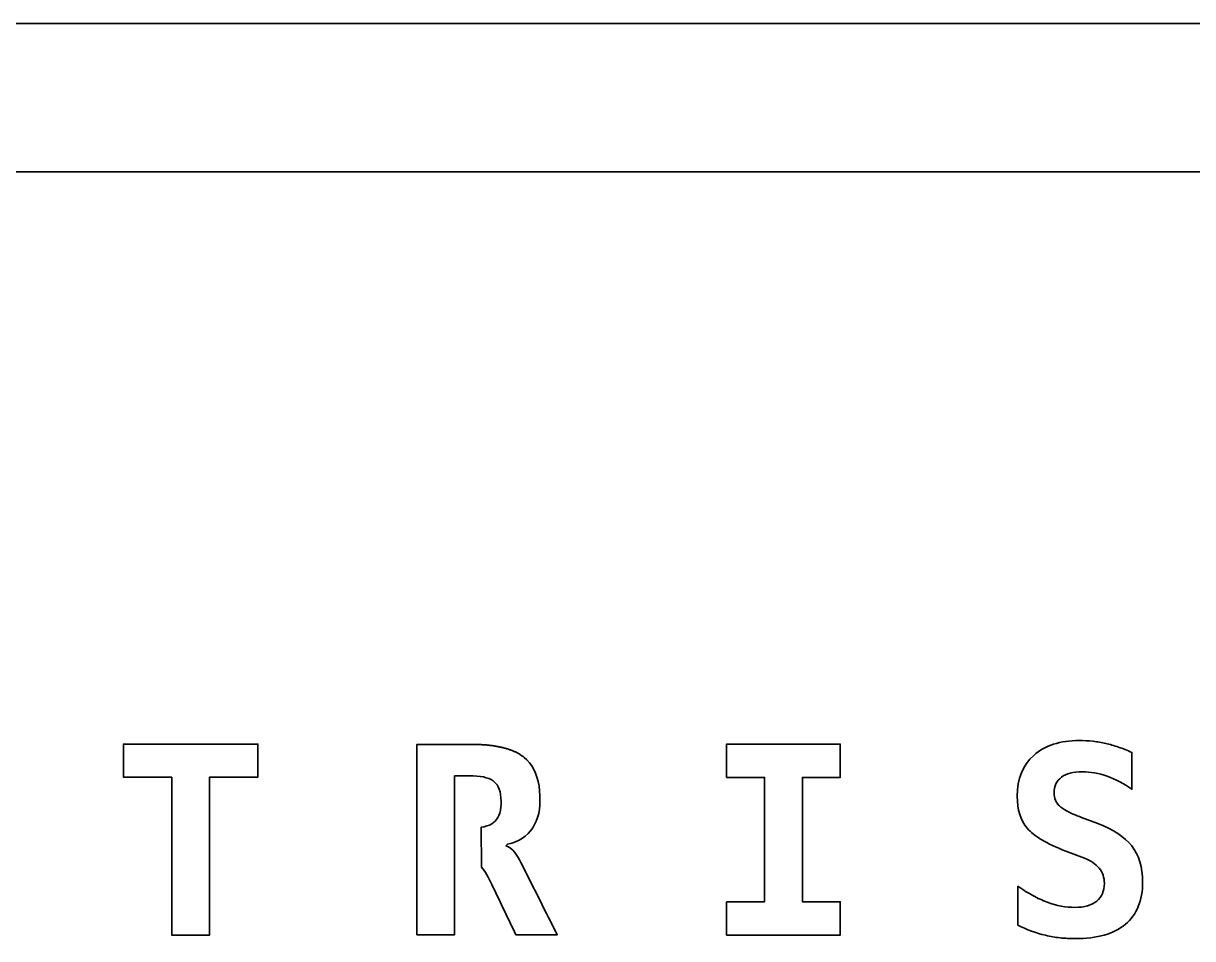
# Model space of a CAD drawing. Header units: inches. Extents: x 0 to 900, y -600 to 85.
# Drawn here: x 78.8 to 157.6, y -356.6 to -295 of the extents above; entities that cross this region are included whole.
import ezdxf

# ---------------------------------------------------------------- set-up
doc = ezdxf.new("R2010")
doc.units = ezdxf.units.IN
doc.header["$MEASUREMENT"] = 0
doc.layers.add('01_SNIJLIJNEN', color=7, linetype='Continuous')

msp = doc.modelspace()

# ---------------------------------------------------------------- linework, layer by layer
at = {"layer": '01_SNIJLIJNEN', "color": 5, "lineweight": 35, "true_color": 0x0000ff}
for points in [[(5, -295), (295, -295)], [(5, -305), (295, -305)], [(88.777, -345.765), (85.513, -345.765), (85.513, -343.543), (94.582, -343.543), (94.582, -345.765), (91.318, -345.765), (91.318, -356.402), (88.777, -356.402), (88.777, -345.765)], [(126.16, -354.162), (128.718, -354.162), (128.718, -345.782), (126.16, -345.782), (126.16, -343.543), (133.817, -343.543), (133.817, -345.782), (131.259, -345.782), (131.259, -354.162), (133.817, -354.162), (133.817, -356.402), (126.16, -356.402), (126.16, -354.162)]]:
    msp.add_lwpolyline(points, dxfattribs=at)
for points, knots in [([(149.636, -356.643), (149.292, -356.643), (148.956, -356.625), (148.629, -356.591), (148.301, -356.557), (147.974, -356.499), (147.647, -356.419), (146.992, -356.264), (146.372, -356.037), (145.786, -355.738), (145.786, -355.738), (145.786, -353.111), (145.786, -353.111), (146.142, -353.364), (146.478, -353.577), (146.794, -353.749), (147.11, -353.921), (147.431, -354.067), (147.759, -354.188), (148.396, -354.424), (149.016, -354.541), (149.619, -354.541), (149.946, -354.541), (150.231, -354.505), (150.472, -354.434), (150.713, -354.362), (150.92, -354.254), (151.092, -354.111), (151.436, -353.829), (151.609, -353.433), (151.609, -352.922), (151.609, -352.532), (151.493, -352.193), (151.264, -351.906), (151.143, -351.757), (150.998, -351.626), (150.829, -351.514), (150.66, -351.402), (150.472, -351.306), (150.265, -351.225), (150.265, -351.225), (149.016, -350.752), (149.016, -350.752), (148.356, -350.499), (147.813, -350.245), (147.388, -349.989), (146.963, -349.734), (146.639, -349.474), (146.415, -349.21), (145.961, -348.682), (145.735, -347.961), (145.735, -347.048), (145.735, -345.877), (146.108, -344.961), (146.854, -344.301), (147.606, -343.635), (148.629, -343.302), (149.92, -343.302), (150.231, -343.302), (150.538, -343.319), (150.842, -343.353), (151.146, -343.388), (151.433, -343.437), (151.703, -343.5), (151.973, -343.563), (152.259, -343.645), (152.56, -343.745), (152.862, -343.846), (153.162, -343.965), (153.46, -344.103), (153.46, -344.103), (153.46, -346.583), (153.46, -346.583), (152.92, -346.198), (152.366, -345.906), (151.798, -345.705), (151.23, -345.504), (150.67, -345.403), (150.119, -345.403), (149.504, -345.403), (149.036, -345.527), (148.715, -345.773), (148.387, -346.026), (148.224, -346.376), (148.224, -346.824), (148.224, -347.186), (148.344, -347.482), (148.586, -347.711), (148.7, -347.826), (148.871, -347.944), (149.098, -348.064), (149.325, -348.185), (149.65, -348.326), (150.076, -348.486), (150.076, -348.486), (151.169, -348.9), (151.169, -348.9), (152.208, -349.29), (152.969, -349.79), (153.452, -350.398), (153.94, -351.024), (154.184, -351.831), (154.184, -352.819), (154.184, -354.088), (153.799, -355.041), (153.03, -355.678), (152.255, -356.321), (151.123, -356.643), (149.636, -356.643)], [0, 0, 0, 0, 1, 1, 1, 2, 2, 2, 3, 3, 3, 4, 4, 4, 5, 5, 5, 6, 6, 6, 7, 7, 7, 8, 8, 8, 9, 9, 9, 10, 10, 10, 11, 11, 11, 12, 12, 12, 13, 13, 13, 14, 14, 14, 15, 15, 15, 16, 16, 16, 17, 17, 17, 18, 18, 18, 19, 19, 19, 20, 20, 20, 21, 21, 21, 22, 22, 22, 23, 23, 23, 24, 24, 24, 25, 25, 25, 26, 26, 26, 27, 27, 27, 28, 28, 28, 29, 29, 29, 30, 30, 30, 31, 31, 31, 32, 32, 32, 33, 33, 33, 34, 34, 34, 35, 35, 35, 36, 36, 36, 36]), ([(111.275, -350.384), (111.275, -350.384), (111.453, -350.466), (111.453, -350.466), (111.453, -350.466), (111.612, -350.567), (111.612, -350.567), (111.612, -350.567), (111.745, -350.681), (111.745, -350.681), (111.745, -350.681), (111.884, -350.844), (111.884, -350.844), (111.884, -350.844), (112.021, -351.043), (112.021, -351.043), (112.021, -351.043), (112.106, -351.182), (112.106, -351.182), (112.106, -351.182), (112.197, -351.34), (112.197, -351.34), (112.197, -351.34), (112.294, -351.519), (112.294, -351.519), (112.294, -351.519), (112.397, -351.719), (112.397, -351.719), (112.397, -351.719), (112.569, -352.06), (112.569, -352.06), (112.569, -352.06), (112.714, -352.349), (112.714, -352.349), (112.714, -352.349), (112.859, -352.637), (112.859, -352.637), (112.859, -352.637), (113.004, -352.925), (113.004, -352.925), (113.004, -352.925), (113.149, -353.214), (113.149, -353.214), (113.149, -353.214), (113.294, -353.502), (113.294, -353.502), (113.294, -353.502), (113.439, -353.79), (113.439, -353.79), (113.439, -353.79), (113.584, -354.079), (113.584, -354.079), (113.584, -354.079), (113.728, -354.367), (113.728, -354.367), (113.728, -354.367), (113.873, -354.655), (113.873, -354.655), (113.873, -354.655), (114.018, -354.944), (114.018, -354.944), (114.018, -354.944), (114.163, -355.232), (114.163, -355.232), (114.163, -355.232), (114.308, -355.52), (114.308, -355.52), (114.308, -355.52), (114.453, -355.809), (114.453, -355.809), (114.453, -355.809), (114.598, -356.097), (114.598, -356.097), (114.598, -356.097), (114.743, -356.385), (114.743, -356.385), (114.743, -356.385), (111.96, -356.385), (111.96, -356.385), (111.96, -356.385), (111.863, -356.183), (111.863, -356.183), (111.863, -356.183), (111.766, -355.981), (111.766, -355.981), (111.766, -355.981), (111.67, -355.778), (111.67, -355.778), (111.67, -355.778), (111.573, -355.576), (111.573, -355.576), (111.573, -355.576), (111.477, -355.373), (111.477, -355.373), (111.477, -355.373), (111.38, -355.171), (111.38, -355.171), (111.38, -355.171), (111.283, -354.968), (111.283, -354.968), (111.283, -354.968), (111.187, -354.766), (111.187, -354.766), (111.187, -354.766), (111.09, -354.564), (111.09, -354.564), (111.09, -354.564), (110.993, -354.361), (110.993, -354.361), (110.993, -354.361), (110.897, -354.159), (110.897, -354.159), (110.897, -354.159), (110.8, -353.956), (110.8, -353.956), (110.8, -353.956), (110.703, -353.754), (110.703, -353.754), (110.703, -353.754), (110.607, -353.551), (110.607, -353.551), (110.607, -353.551), (110.51, -353.349), (110.51, -353.349), (110.51, -353.349), (110.413, -353.147), (110.413, -353.147), (110.413, -353.147), (110.343, -352.994), (110.343, -352.994), (110.343, -352.994), (110.258, -352.82), (110.258, -352.82), (110.258, -352.82), (110.188, -352.678), (110.188, -352.678), (110.188, -352.678), (110.097, -352.505), (110.097, -352.505), (110.097, -352.505), (110.006, -352.344), (110.006, -352.344), (110.006, -352.344), (109.914, -352.195), (109.914, -352.195), (109.914, -352.195), (109.822, -352.058), (109.822, -352.058), (109.822, -352.058), (109.729, -351.933), (109.729, -351.933), (109.729, -351.933), (109.635, -351.82), (109.635, -351.82), (109.635, -351.82), (109.618, -349.146), (109.618, -349.146), (109.618, -349.146), (109.824, -349.107), (109.824, -349.107), (109.824, -349.107), (110.01, -349.056), (110.01, -349.056), (110.01, -349.056), (110.179, -348.991), (110.179, -348.991), (110.179, -348.991), (110.328, -348.914), (110.328, -348.914), (110.328, -348.914), (110.458, -348.824), (110.458, -348.824), (110.458, -348.824), (110.567, -348.724), (110.567, -348.724), (110.567, -348.724), (110.659, -348.614), (110.659, -348.614), (110.659, -348.614), (110.741, -348.487), (110.741, -348.487), (110.741, -348.487), (110.812, -348.344), (110.812, -348.344), (110.812, -348.344), (110.871, -348.184), (110.871, -348.184), (110.871, -348.184), (110.916, -348.001), (110.916, -348.001), (110.916, -348.001), (110.946, -347.792), (110.946, -347.792), (110.946, -347.792), (110.96, -347.59), (110.96, -347.59), (110.96, -347.59), (110.963, -347.375), (110.963, -347.375), (110.963, -347.375), (110.952, -347.152), (110.952, -347.152), (110.952, -347.152), (110.928, -346.945), (110.928, -346.945), (110.928, -346.945), (110.889, -346.756), (110.889, -346.756), (110.889, -346.756), (110.837, -346.585), (110.837, -346.585), (110.837, -346.585), (110.771, -346.43), (110.771, -346.43), (110.771, -346.43), (110.691, -346.292), (110.691, -346.292), (110.691, -346.292), (110.645, -346.23), (110.645, -346.23), (110.645, -346.23), (110.544, -346.118), (110.544, -346.118), (110.544, -346.118), (110.426, -346.021), (110.426, -346.021), (110.426, -346.021), (110.289, -345.936), (110.289, -345.936), (110.289, -345.936), (110.134, -345.863), (110.134, -345.863), (110.134, -345.863), (109.961, -345.803), (109.961, -345.803), (109.961, -345.803), (109.77, -345.756), (109.77, -345.756), (109.77, -345.756), (109.56, -345.721), (109.56, -345.721), (109.56, -345.721), (109.332, -345.699), (109.332, -345.699), (109.332, -345.699), (109.086, -345.69), (109.086, -345.69), (109.086, -345.69), (108.91, -345.689), (108.91, -345.689), (108.91, -345.689), (108.835, -345.689), (108.835, -345.689), (108.835, -345.689), (107.827, -345.689), (107.827, -345.689), (107.827, -345.689), (107.827, -349.186), (107.827, -349.186), (107.827, -349.186), (107.827, -350.251), (107.827, -350.251), (107.827, -350.251), (107.827, -351.317), (107.827, -351.317), (107.827, -351.317), (107.827, -356.385), (107.827, -356.385), (107.827, -356.385), (105.293, -356.385), (105.293, -356.385), (105.293, -356.385), (105.293, -343.559), (105.293, -343.559), (105.293, -343.559), (108.267, -343.559), (108.267, -343.559), (108.267, -343.559), (108.495, -343.559), (108.495, -343.559), (108.495, -343.559), (108.724, -343.559), (108.724, -343.559), (108.724, -343.559), (108.953, -343.559), (108.953, -343.559), (109.056, -343.559), (109.157, -343.56), (109.257, -343.562), (109.356, -343.564), (109.454, -343.568), (109.55, -343.573), (109.646, -343.577), (109.74, -343.583), (109.832, -343.59), (109.924, -343.596), (110.014, -343.604), (110.103, -343.614), (110.192, -343.623), (110.278, -343.633), (110.363, -343.644), (110.448, -343.656), (110.531, -343.668), (110.613, -343.682), (110.694, -343.696), (110.774, -343.711), (110.851, -343.727), (110.929, -343.743), (111.005, -343.76), (111.079, -343.778), (111.153, -343.796), (111.226, -343.816), (111.296, -343.836), (111.367, -343.857), (111.435, -343.878), (111.502, -343.901), (111.569, -343.924), (111.634, -343.948), (111.697, -343.973), (111.76, -343.998), (111.822, -344.024), (111.881, -344.052), (111.941, -344.079), (111.999, -344.108), (112.055, -344.137), (112.111, -344.167), (112.165, -344.198), (112.217, -344.23), (112.27, -344.262), (112.32, -344.295), (112.369, -344.329), (112.418, -344.363), (112.464, -344.399), (112.51, -344.435), (112.51, -344.435), (112.703, -344.609), (112.703, -344.609), (112.703, -344.609), (112.877, -344.803), (112.877, -344.803), (112.877, -344.803), (113.032, -345.016), (113.032, -345.016), (113.032, -345.016), (113.167, -345.249), (113.167, -345.249), (113.167, -345.249), (113.283, -345.502), (113.283, -345.502), (113.283, -345.502), (113.38, -345.773), (113.38, -345.773), (113.38, -345.773), (113.458, -346.06), (113.458, -346.06), (113.458, -346.06), (113.517, -346.363), (113.517, -346.363), (113.517, -346.363), (113.558, -346.681), (113.558, -346.681), (113.558, -346.681), (113.579, -347.014), (113.579, -347.014), (113.579, -347.014), (113.583, -347.334), (113.583, -347.334), (113.583, -347.334), (113.568, -347.675), (113.568, -347.675), (113.568, -347.675), (113.544, -347.915), (113.544, -347.915), (113.544, -347.915), (113.494, -348.211), (113.494, -348.211), (113.494, -348.211), (113.425, -348.482), (113.425, -348.482), (113.425, -348.482), (113.335, -348.732), (113.335, -348.732), (113.335, -348.732), (113.224, -348.967), (113.224, -348.967), (113.224, -348.967), (113.092, -349.187), (113.092, -349.187), (113.092, -349.187), (112.939, -349.392), (112.939, -349.392), (112.939, -349.392), (112.776, -349.572), (112.776, -349.572), (112.776, -349.572), (112.594, -349.735), (112.594, -349.735), (112.594, -349.735), (112.396, -349.879), (112.396, -349.879), (112.396, -349.879), (112.179, -350.006), (112.179, -350.006), (112.179, -350.006), (111.941, -350.115), (111.941, -350.115), (111.941, -350.115), (111.679, -350.205), (111.679, -350.205), (111.679, -350.205), (111.394, -350.276), (111.394, -350.276), (111.394, -350.276), (111.275, -350.384), (111.275, -350.384)], [0, 0, 0, 0, 1, 1, 1, 2, 2, 2, 3, 3, 3, 4, 4, 4, 5, 5, 5, 6, 6, 6, 7, 7, 7, 8, 8, 8, 9, 9, 9, 10, 10, 10, 11, 11, 11, 12, 12, 12, 13, 13, 13, 14, 14, 14, 15, 15, 15, 16, 16, 16, 17, 17, 17, 18, 18, 18, 19, 19, 19, 20, 20, 20, 21, 21, 21, 22, 22, 22, 23, 23, 23, 24, 24, 24, 25, 25, 25, 26, 26, 26, 27, 27, 27, 28, 28, 28, 29, 29, 29, 30, 30, 30, 31, 31, 31, 32, 32, 32, 33, 33, 33, 34, 34, 34, 35, 35, 35, 36, 36, 36, 37, 37, 37, 38, 38, 38, 39, 39, 39, 40, 40, 40, 41, 41, 41, 42, 42, 42, 43, 43, 43, 44, 44, 44, 45, 45, 45, 46, 46, 46, 47, 47, 47, 48, 48, 48, 49, 49, 49, 50, 50, 50, 51, 51, 51, 52, 52, 52, 53, 53, 53, 54, 54, 54, 55, 55, 55, 56, 56, 56, 57, 57, 57, 58, 58, 58, 59, 59, 59, 60, 60, 60, 61, 61, 61, 62, 62, 62, 63, 63, 63, 64, 64, 64, 65, 65, 65, 66, 66, 66, 67, 67, 67, 68, 68, 68, 69, 69, 69, 70, 70, 70, 71, 71, 71, 72, 72, 72, 73, 73, 73, 74, 74, 74, 75, 75, 75, 76, 76, 76, 77, 77, 77, 78, 78, 78, 79, 79, 79, 80, 80, 80, 81, 81, 81, 82, 82, 82, 83, 83, 83, 84, 84, 84, 85, 85, 85, 86, 86, 86, 87, 87, 87, 88, 88, 88, 89, 89, 89, 90, 90, 90, 91, 91, 91, 92, 92, 92, 93, 93, 93, 94, 94, 94, 95, 95, 95, 96, 96, 96, 97, 97, 97, 98, 98, 98, 99, 99, 99, 100, 100, 100, 101, 101, 101, 102, 102, 102, 103, 103, 103, 104, 104, 104, 105, 105, 105, 106, 106, 106, 107, 107, 107, 108, 108, 108, 109, 109, 109, 110, 110, 110, 111, 111, 111, 112, 112, 112, 113, 113, 113, 114, 114, 114, 115, 115, 115, 116, 116, 116, 117, 117, 117, 118, 118, 118, 119, 119, 119, 120, 120, 120, 121, 121, 121, 122, 122, 122, 123, 123, 123, 124, 124, 124, 125, 125, 125, 126, 126, 126, 127, 127, 127, 128, 128, 128, 129, 129, 129, 130, 130, 130, 131, 131, 131, 132, 132, 132, 133, 133, 133, 134, 134, 134, 135, 135, 135, 136, 136, 136, 137, 137, 137, 138, 138, 138, 138])]:
    msp.add_open_spline(points, degree=3, knots=knots, dxfattribs=at)

doc.saveas('drawing.dxf')
